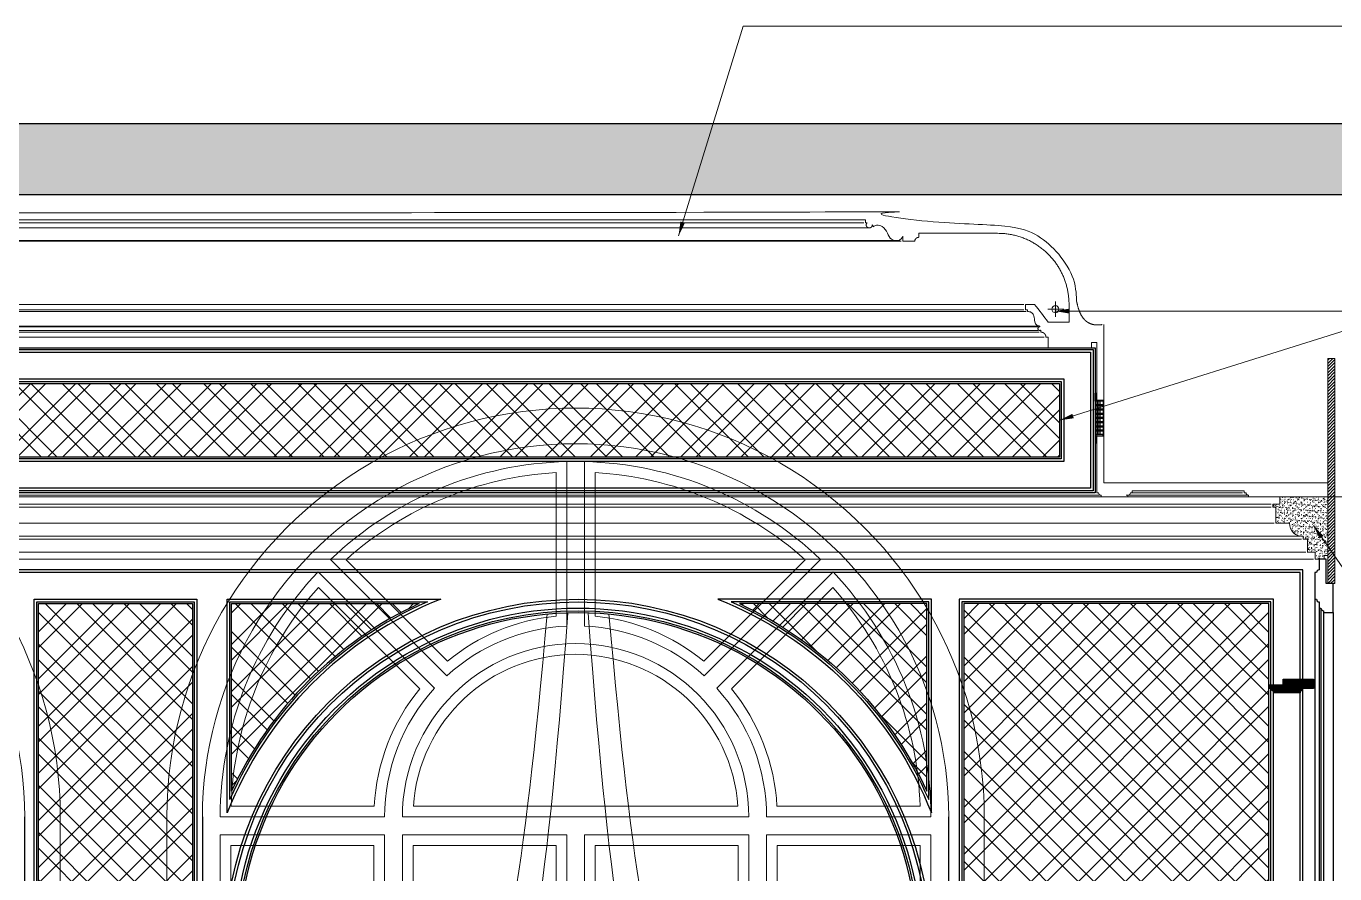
# Model space of a CAD drawing. Header units: inches. Extents: x -12478 to 399182, y -16583 to 525552.
# Drawn here: x 9105 to 12787, y 21102 to 23486 of the extents above; entities that cross this region are included whole.
import ezdxf

# ---------------------------------------------------------------- set-up
doc = ezdxf.new("R2010")
doc.units = ezdxf.units.IN
doc.header["$LTSCALE"] = 1000
doc.header["$MEASUREMENT"] = 0
doc.linetypes.add('DASHED', pattern=[0.75, 0.5, -0.25])
doc.linetypes.add('HIDDEN', pattern=[0.375, 0.25, -0.125])
for name, color, linetype in [('8', 8, 'Continuous'), ('A-Hidden', 8, 'HIDDEN'), ('ARCH. DIM', 1, 'Continuous'), ('FURNITURE', 200, 'Continuous'), ('Layer1', 1, 'Continuous'), ('Layer3', 3, 'Continuous'), ('Layer7', 8, 'Continuous'), ('METAL', 5, 'Continuous'), ('PROJECTION', 8, 'Continuous')]:
    doc.layers.add(name, color=color, linetype=linetype)
for name, color, linetype, lineweight in [('A-GLAZ', 134, 'Continuous', 18), ('Fabric', 253, 'Continuous', 0), ('GRC', 41, 'Continuous', 0), ('ID-NOTES', 3, 'Continuous', 0), ('Lighting', 5, 'Continuous', 0), ('Sanitaire', 253, 'Continuous', 0), ('Stone', 41, 'Continuous', 0), ('Wood treillis', 111, 'Continuous', 0)]:
    doc.layers.add(name, color=color, linetype=linetype, lineweight=lineweight)
doc.layers.add('Stone-GRG', color=7, linetype='Continuous', lineweight=0, true_color=0xfff2cc)
doc.styles.add('ZZ-Dim All', font='romans.shx', dxfattribs={"width": 0.8})
doc.dimstyles.new('DIM 0200', dxfattribs={"dimscale": 200, "dimtxt": 1, "dimasz": 0.8, "dimexe": 0.5, "dimexo": 1, "dimgap": 0.4, "dimtad": 1, "dimdec": 0, "dimrnd": 10, "dimdsep": 46, "dimtxsty": 'ZZ-Dim All', "dimblk1": 'ARCHTICK', "dimblk2": 'ARCHTICK', "dimsah": 1, "dimcen": 1, "dimdle": 0.5, "dimclrd": 256, "dimclre": 256, "dimclrt": 256, "dimadec": 0, "dimazin": 2, "dimtfac": 1, "dimtdec": 0, "dimtix": 1, "dimtmove": 2, "dimatfit": 2, "dimfxl": 1, "dimfxlon": 1, "dimtolj": 1, "dimtzin": 0, "dimlwd": -1, "dimlwe": -1, "dimarcsym": 0})
pattern_1 = [(135, (0, 0), (-66.29126073623884, -66.29126073623883), []), (135, (2.706112671194974e-15, 44.19417375), (-66.29126073623884, -66.29126073623883), [])]
pattern_2 = [(45, (0, 0), (-66.29126073623883, 66.29126073623884), []), (45, (44.19417375, 0), (-66.29126073623883, 66.29126073623884), [])]

# ---------------------------------------------------------------- blocks, each defined once
blk = doc.blocks.new('DIFFUSER SEC')
at = {"layer": 'FURNITURE', "color": 251, "linetype": 'Continuous', "lineweight": 0}
for p, q in [((55028.50211812685, -20119.84090920478), (55028.50211812685, -20213.84090920665)), ((55051.50211812708, -20119.84090920478), (55051.50211812708, -20213.84090920665))]:
    blk.add_line(p, q, dxfattribs=at)
at = {"layer": 'METAL'}
for points in [[(55048.50211812684, -20096.84090920664), (55048.50211812684, -20116.84090920665), (55028.50211812685, -20116.84090920665), (55028.50211812685, -20119.84090920478), (55051.50211812708, -20119.84090920478), (55051.50211812708, -20096.84090920664), (55048.50211812684, -20096.84090920664)], [(55048.50211812684, -20236.84090920665), (55048.50211812684, -20216.84090920664), (55028.50211812685, -20216.84090920664), (55028.50211812685, -20213.84090920665), (55051.50211812708, -20213.84090920665), (55051.50211812708, -20236.84090920665), (55048.50211812684, -20236.84090920665)]]:
    blk.add_lwpolyline(points, dxfattribs=at)
for points in [[(55028.50211812685, -20130.21590920665), (55051.50211812708, -20130.21590920665), (55051.50211812708, -20132.21590920664), (55028.50211812685, -20132.21590920664)], [(55028.50211812685, -20142.09090920478), (55051.50211812708, -20142.09090920478), (55051.50211812708, -20144.09090920664), (55028.50211812685, -20144.09090920664)], [(55028.50211812685, -20153.96590920664), (55051.50211812708, -20153.96590920664), (55051.50211812708, -20155.96590920664), (55028.50211812685, -20155.96590920664)], [(55028.50211812685, -20165.84090920664), (55051.50211812708, -20165.84090920664), (55051.50211812708, -20167.84090920664), (55028.50211812685, -20167.84090920664)], [(55028.50211812685, -20177.71590920665), (55051.50211812708, -20177.71590920665), (55051.50211812708, -20179.71590920665), (55028.50211812685, -20179.71590920665)], [(55028.50211812685, -20189.59090920664), (55051.50211812708, -20189.59090920664), (55051.50211812708, -20191.59090920664), (55028.50211812685, -20191.59090920664)], [(55028.50211812685, -20201.46590920664), (55051.50211812708, -20201.46590920664), (55051.50211812708, -20203.46590920664), (55028.50211812685, -20203.46590920664)]]:
    blk.add_lwpolyline(points, close=True, dxfattribs=at)
at = {"layer": 'PROJECTION'}
for p, q in [((55037.50211812684, -20130.21590920665), (55037.50211812684, -20119.84090920478)), ((55037.50211812684, -20142.09090920478), (55037.50211812684, -20132.21590920664)), ((55042.50211812707, -20130.21590920665), (55042.50211812707, -20119.84090920478)), ((55042.50211812707, -20142.09090920478), (55042.50211812707, -20132.21590920664)), ((55037.50211812684, -20153.96590920664), (55037.50211812684, -20144.09090920664)), ((55037.50211812684, -20165.84090920664), (55037.50211812684, -20155.96590920664)), ((55037.50211812684, -20177.71590920665), (55037.50211812684, -20167.84090920664)), ((55037.50211812684, -20189.59090920664), (55037.50211812684, -20179.71590920665)), ((55042.50211812707, -20153.96590920664), (55042.50211812707, -20144.09090920664)), ((55042.50211812707, -20165.84090920664), (55042.50211812707, -20155.96590920664)), ((55042.50211812707, -20177.71590920665), (55042.50211812707, -20167.84090920664)), ((55042.50211812707, -20189.59090920664), (55042.50211812707, -20179.71590920665)), ((55037.50211812684, -20201.46590920664), (55037.50211812684, -20191.59090920664)), ((55037.50211812684, -20213.84090920665), (55037.50211812684, -20203.46590920664)), ((55042.50211812707, -20201.46590920664), (55042.50211812707, -20191.59090920664)), ((55042.50211812707, -20213.84090920665), (55042.50211812707, -20203.46590920664))]:
    blk.add_line(p, q, dxfattribs=at)
blk = doc.blocks.new('_ARCHTICK')
at = {"color": 0, "linetype": 'ByBlock', "const_width": 0.15}
blk.add_lwpolyline([(-0.5, -0.5), (0.5, 0.5)], dxfattribs=at)
blk = doc.blocks.new('win-2100')
at = {"layer": 'A-GLAZ', "color": 8, "linetype": 'ByBlock', "lineweight": 0, "ltscale": 0.5, "elevation": 0.0142094016141445}
for points in [[(-25.00000004921458, 2999.687451155856), (-25.00000004921458, 2536.918289905472, 0.1748347617106542), (-361.9808942553063, 2397.336233264592), (-689.2081062999496, 2724.563445308479, -0.1859479994210225)], [(24.99999995072722, 2999.687451155856), (24.99999995072722, 2536.918289905472, -0.1748347617106542), (361.9808941568772, 2397.336233264592), (689.2081062012876, 2724.563445308595, 0.1859479994210225)], [(-55.00000004915637, 2968.439466357522), (-55.00000004921458, 2564.828513831308, 0.148901256745093), (-360.503199422179, 2438.284945302643), (-645.8992409148777, 2723.68098679476, -0.1695819405206243)], [(54.99999995066901, 2968.439466357464), (54.99999995078542, 2564.828513831366, -0.148901256745093), (360.5031993236917, 2438.284945302585), (645.899240816274, 2723.680986794643, 0.1695819405206243)], [(-724.5634453591483, 2689.208106249105), (-397.3362333146797, 2361.980894205102, 0.1868473978902309), (-537.5000000826258, 1999.99999999936), (-1000.000000049098, 1999.999999999534, -0.1924223867530203)], [(724.5634452605445, 2689.208106249222), (397.3362332162505, 2361.980894205277, -0.1868473978902309), (537.4999999840802, 1999.999999999302), (999.9999999507272, 1999.999999999534, 0.1924223867530203)], [(-723.6809868453711, 2645.899240864033), (-438.2849453529052, 2360.503199371975, 0.1602103479317552), (-566.7064937810355, 2029.999999999476), (-969.5359715324303, 2029.999999999534, -0.176224450156295)], [(723.6809867468837, 2645.89924086415), (438.2849452543014, 2360.503199372033, -0.1602103479317552), (566.7064936825482, 2029.999999999418), (969.5359714340593, 2029.999999999651, 0.176224450156295)], [(-487.5000000822765, 1999.999999999302), (487.4999999839638, 1999.999999999418, 1)], [(-456.5153338886157, 2029.999999999185), (456.5153337900119, 2029.999999999476, 0.9364417103757532)]]:
    blk.add_lwpolyline(points, format="xyb", close=True, dxfattribs=at)
at = {"layer": 'A-GLAZ', "color": 8, "linetype": 'ByBlock', "lineweight": 0, "ltscale": 0.5, "elevation": 0.008525813344111}
for points in [[(-1150.000000049185, 1999.999999999302), (-1150.000000049185, -399.9999999904539)], [(1149.999999950873, 1999.999999932363), (1149.999999950873, -400.0000000573928)]]:
    blk.add_lwpolyline(points, dxfattribs=at)
at = {"layer": 'A-GLAZ', "color": 8, "linetype": 'ByBlock', "lineweight": 0, "ltscale": 0.5, "elevation": 0.0085254717729417}
for points in [[(-1000.000000049331, 1949.999999999825), (-537.5000000495638, 1949.999999999593), (-537.5000000492146, 199.5000000093132), (-1000.000000049215, 199.5000000095461)], [(-970.0000000494474, 1919.999999999709), (-567.500000049331, 1919.999999999651), (-567.5000000492146, 229.500000009255), (-970.0000000493892, 229.5000000094878)], [(-487.5000000493892, 1949.999999999767), (-25.00000004927278, 1949.999999999534), (-25.00000004927278, 199.5000000094296), (-487.5000000491564, 199.5000000094296)], [(-457.5000000494474, 1919.999999999767), (-55.00000004921458, 1919.999999999651), (-55.00000004915637, 229.5000000093714), (-457.5000000490982, 229.5000000095461)], [(487.4999999507854, 1950.000000000175), (24.99999995084363, 1949.999999999709), (24.99999995154212, 199.5000000094296), (487.4999999513675, 199.5000000097789)], [(457.4999999507854, 1919.999999999942), (54.99999995078542, 1919.999999999709), (54.99999995154212, 229.5000000093714), (457.4999999513093, 229.5000000097207)], [(999.9999999510765, 1950.000000000291), (537.4999999510765, 1950), (537.4999999515421, 199.5000000096043), (999.9999999514257, 199.5000000099535)], [(969.99999995096, 1920.000000000291), (567.4999999510183, 1919.999999999942), (567.4999999516585, 229.5000000095461), (969.9999999513675, 229.5000000097207)], [(-1000.000000049506, -349.9999999904539), (-537.5000000492728, -349.9999999906868), (-537.5000000493892, 149.5000000096625), (-1000.000000049389, 149.5000000094296)], [(-487.5000000491564, -349.9999999906868), (-25.00000004927278, -349.9999999903957), (-25.00000004927278, 149.5000000094296), (-487.5000000494474, 149.5000000094296)], [(487.4999999515421, -349.9999999903375), (24.99999995165854, -349.9999999904539), (24.99999995160033, 149.5000000095461), (487.4999999516585, 149.5000000097207)], [(999.9999999517167, -349.9999999901629), (537.4999999517167, -349.9999999903375), (537.4999999516585, 149.5000000097207), (999.9999999516003, 149.5000000098953)], [(-970.0000000492728, -319.9999999905704), (-567.5000000492728, -319.9999999905122), (-567.5000000490982, 119.5000000094878), (-970.0000000492146, 119.5000000094296)], [(-457.5000000493892, -319.9999999905704), (-55.00000004927278, -319.9999999906286), (-55.00000004909816, 119.5000000096043), (-457.500000049331, 119.5000000094296)], [(457.4999999516585, -319.9999999903375), (54.99999995183316, -319.9999999903957), (54.99999995160033, 119.5000000096043), (457.4999999514839, 119.5000000097789)], [(969.9999999515421, -319.9999999902211), (567.4999999515421, -319.9999999903375), (567.4999999514839, 119.5000000097789), (969.9999999516003, 119.5000000100117)]]:
    blk.add_lwpolyline(points, close=True, dxfattribs=at)
at = {"layer": 'A-GLAZ', "color": 8, "linetype": 'ByBlock', "lineweight": 0, "ltscale": 0.5}
blk.add_arc((-4.915636964142323e-08, 1999.999999999302, 0.008525813344111), 1150.000000000033, 359.9999999966649, 179.9999999966649, dxfattribs=at)
at = {"layer": 'ARCH. DIM', "lineweight": 0}
blk.add_arc((-4.915636964142323e-08, 1999.999999999302, 0.008525813344111), 1050.000000000033, 359.9999999966649, 179.9999999966649, dxfattribs=at)
at = {"layer": 'Layer1', "elevation": 0.002841883502908199}
blk.add_lwpolyline([(-1050.000000049185, 2000.00000006042), (-1050.000000048633, -399.9999999904539), (1049.999999951309, -399.9999999903957), (1049.999999950873, 1999.999999938183)], dxfattribs=at)
blk = doc.blocks.new('MAK-GF10 structrual elev A')
at = {"layer": 'Layer7'}
h = blk.add_hatch(dxfattribs=at)
h.set_pattern_fill('AR-CONC', color=256, scale=10, style=0)
h.set_pattern_definition([(49.99999999999999, (-400019.9734791887, -95187.58330076892), (71.72601826007534, -6.275213498259509), [7.5, -82.5]), (355, (-400019.9734791887, -95187.58330076892), (-13.8751333613, 75.2192133700012), [6, -66]), (100.4514, (-400013.9963111887, -95188.10623476893), (57.85093817140214, 68.94395420609534), [6.374018999999992, -70.11421119999989]), (46.18420000000005, (-400019.9734791886, -95167.58330076898), (106.7241048625644, -16.5519014329018), [11.24999999999999, -123.7499999999999]), (96.63559999999998, (-400011.0798046887, -95168.96263146895), (93.46627055487032, 97.41178709004417), [9.56102879999999, -105.1712999999999]), (351.1842000000001, (-400019.9734791886, -95167.58330076898), (93.46619451336271, 97.4118600925325), [9, -99]), (21, (-400009.9734791886, -95172.58330076898), (59.69070521184615, -40.26188906653389), [7.5, -82.5]), (325.9999999999999, (-400009.9734791886, -95172.58330076898), (24.33153319215817, 72.51500450468531), [6, -66]), (71.45140000000006, (-400004.9992558886, -95175.9384613689), (84.022262858149, 32.25304967099524), [6.374018999999997, -70.11421119999997]), (37.50000000000001, (-400019.9734791887, -95187.58330076892), (1.215985531729066, 33.28938538313115), [0, -65.19999999999999, 0, -67, 0, -66.25]), (7.499999999999999, (-400019.9734791887, -95187.58330076892), (26.30695374421486, 39.44117118823605), [0, -38.2, 0, -63.7, 0, -25.25]), (327.4999999999999, (-400042.2734791887, -95187.58330076898), (53.3822436172409, -2.255487173437976), [0, -24.99999999999997, 0, -77.99999999999989, 0, -103.4999999999998]), (317.4999999999999, (-400052.2734791887, -95187.58330076898), (58.31861693423861, 10.01049823323177), [0, -32.49999999999997, 0, -51.79999999999996, 0, -73.49999999999994])])
h.paths.add_polyline_path([(13352.38726142689, 23212.05420349684), (13352.38726142683, 23012.05420349684), (2747.580180724734, 23012.05420349684), (2747.580180724675, 23212.05420349684)])
at = {"layer": 'Layer3'}
for p, q in [((13352.38726142689, 23212.05420349684, -1.466518336033709e-07), (2747.580180724675, 23212.05420349684, -1.466518336033709e-07)), ((13352.38726142683, 23012.05420349684, -1.466518336033709e-07), (2747.580180724734, 23012.05420349684, -1.466518336033709e-07))]:
    blk.add_line(p, q, dxfattribs=at)
at = {"layer": 'A-GLAZ'}
for p in [(8050.654370514385, 19262.05420348735, -0.002842648617597803), (10650.65437051427, 19262.05420348735, -0.002842648617597803)]:
    blk.add_blockref('win-2100', p, dxfattribs=at)
blk = doc.blocks.new('light')
at = {"layer": 'Lighting'}
for p, q in [((111358.1842062905, -7170.462531378143), (111358.1842062905, -7213.426883748907)), ((111336.8594257145, -7192.390736515168), (111382.3159787284, -7192.390736515168))]:
    blk.add_line(p, q, dxfattribs=at)
blk.add_circle((111358.1842062905, -7192.390736515168), 9.950555596267805, dxfattribs=at)
blk = doc.blocks.new('A$Ce2b00592')
at = {"layer": '8'}
h = blk.add_hatch(dxfattribs=at)
h.set_pattern_fill('ANSI31', color=256, scale=50, style=0)
h.set_pattern_definition([(45.00000000000001, (-403137.5781702391, -117789.6379417619), (-4.419417382415925, 4.419417382415924), [])])
h.paths.add_polyline_path([(9664.776141694012, -633.7558609748376), (9644.776141694012, -633.7558609748376), (9644.776141694012, -4.341383464634418e-05), (9664.776141694012, -4.341383464634418e-05)])
at = {"layer": 'GRC', "lineweight": 0}
h = blk.add_hatch(dxfattribs=at)
h.set_pattern_fill('AR-SAND', color=256, scale=6)
h.set_pattern_definition([(142.5, (8673.330500400472, 6437.248131369939), (0.3779601486576487, 11.56094261407895), [0, -9.12, 0, -10.2, 0, -9.75]), (172.5, (8673.330500400472, 6437.248131369939), (-10.61866023160636, 16.93287639137844), [0, -4.919999999999999, 0, -8.22, 0, -3.149999999999999]), (212.5, (8680.710500400244, 6437.248131369939), (-18.68485117050897, 0.03395432122178832), [0, -2.999999999999995, 0, -10.79999999999998, 0, -14.09999999999999]), (222.5, (8680.710500400244, 6437.248131369939), (-18.03675962743376, 5.266053389605496), [0, -1.500000000000001, 0, -7.080000000000005, 0, -8.100000000000007])])
h.paths.add_polyline_path([(9510.092956906905, -390.0001406820957), (9644.749749072442, -390.0001406820957), (9644.749749072325, -555.000154367066), (9634.766292883047, -555.000154367066), (9634.749749072442, -565.0001406820957), (9609.60363498536, -565.0001406821539), (9609.60363498536, -545.1996622339357), (9587.709687318791, -545.1996622339357), (9587.709687318616, -508.9696745437686), (9575.696733436977, -508.9696745437104), (9575.696733436977, -500.3294403534965, -0.4399786162063972), (9537.468195804999, -463.9719615039066), (9498.723027359658, -463.9719615038484), (9498.723027359658, -421.4415773710352, 0.4154813949534839), (9495.992557105921, -418.6992675323272), (9490.092956979024, -418.699267532269), (9490.09295697914, -410.0000821870053), (9510.092956978791, -410.000082146842)])
at = {"layer": 'GRC', "elevation": -2.26341529500743e-07}
for points in [[(9014.76444856912, 94.9999106170144), (9014.76444956063, -350.0000888215145), (9644.764449627102, -350.0000888216309), (9644.764437474565, -390.0000877948478), (9450.091115369542, -390.0000286512077), (9450.091115369425, -390.0000297517981), (9450.091115369425, -390.0000297517981), (9422.16218256452, -390.0000297517981), (9422.162182564403, -385.0000297517399, -0.4136143785872561), (9415.091114752657, -377.9289619399351), (9410.091114752715, -377.9289619400515), (9410.09111475289, -372.9289619398769), (9094.764449093745, -372.9289608392864), (9094.764449093745, -377.9289608392864), (9089.764449093513, -377.9289608393447, -0.4136143785872561), (9082.693381281533, -385.0000286512077), (9082.693381281533, -390.0000286513241), (9006.835517323248, -390.0000877949642), (9006.835517323248, -390.0000877949642), (9006.835517323423, -385.0000877947314, -0.4136143785872561), (8999.764449511327, -377.9290199829265), (8994.764449511385, -377.9290199829848), (8994.764448717666, 44.58633729536086)], [(9644.766292883105, -555.0001543668914), (9644.76629172, -390.0001406820957), (9510.092956906847, -390.0000826389296), (9510.092956978791, -410.000082146842), (9490.09295697914, -410.0000821870053), (9490.092956979024, -418.699267532269), (9495.992557105514, -418.699267532269, -0.4154813949706535), (9498.723027359658, -421.4415773710352), (9498.723027359658, -463.9719615038484), (9537.468195804999, -463.9719615039066, 0.4399786162063972), (9575.696733436977, -500.3294403534965), (9575.696733436977, -508.9696745437104), (9587.709687318616, -508.9696745437686), (9587.709687318791, -545.1996622339357), (9609.60363498536, -545.1996622339357), (9609.60363498536, -565.0001406821539), (9634.749749072442, -565.0001406820957), (9634.766292883047, -555.000154367066), (9644.766292883105, -555.0001543668914)]]:
    blk.add_lwpolyline(points, format="xyb", dxfattribs=at)
at = {"layer": 'GRC', "elevation": -1.167398096299999e-06}
blk.add_lwpolyline([(9664.776141694012, -633.7558609748376), (9644.776141694012, -633.7558609748376), (9644.776141694012, -4.341383464634418e-05), (9664.776141694012, -4.341383464634418e-05)], close=True, dxfattribs=at)
at = {"layer": 'GRC'}
for points, weights, knots in [([(9009.992794049263, 94.99991078389576, -2.3992062283e-06), (8933.152724232234, 81.9594190941425, -1.276916578599999e-06), (8937.411254211329, 183.5329795008292, -1.276916578599999e-06), (8933.414942979929, 203.1366903752787, -1.276916578599999e-06), (8927.320671795045, 246.5168394704815, -1.276916578599999e-06), (8896.087789355135, 287.6138554820791, -1.276916578599999e-06), (8858.556138713728, 323.6692547774874, -1.276916578599999e-06), (8825.963627460762, 348.6331671047374, -1.1787390848e-06), (8788.263892626157, 374.9267966788611, -1.2415973132e-06), (8702.005382123694, 372.6490542885731, -1.2537427058e-06), (8527.856019703984, 368.988191885408, -3.685446131007434e-07), (8458.612918087652, 408.6806414572638, -3.358600118007429e-07), (8389.896285208604, 410.0851943501621, -3.365303812007435e-07), (8339.908176291698, 410.0851943502203, -3.433196924007436e-07), (8110.762594090134, 410.0851943501621, -1.3599257882e-06), (1676.875214217347, 410.0851812997134, -1.467615254000004e-07)], [1, 1, 1, 1, 0.9492530216741316, 0.9492530216741316, 1, 0.9492530216741316, 0.9492530216741316, 1, 1, 1, 1, 1, 1, 1], [0.6724186938435773, 0.6724186938435773, 0.6724186938435773, 0.6724186938435773, 1.619397948669755, 1.619397948669755, 1.619397948669755, 2.404796112067741, 2.404796112067741, 2.404796112067741, 3.190194275465501, 3.190194275465501, 3.190194275465501, 4.002694275465272, 4.002694275465272, 4.002694275465272, 4.856497734762342, 4.856497734762342, 4.856497734762342, 4.856497734762342]), ([(8858.252915278856, 293.0344271741924, -3.358600118007429e-07), (8820.244355721014, 331.0429867318599, -3.358600118007429e-07), (8770.583779454428, 351.6130709366371, -3.358600118007429e-07), (8716.831559041537, 351.6130709366407, -3.358600118007429e-07), (8642.569733868666, 351.6130709366407, -3.358600118007429e-07), (8568.307908695737, 351.6130709367571, -3.358600118007429e-07), (8494.046083522691, 351.6130709367571, -3.358600118007429e-07)], [1, 0.9492530216741316, 0.9492530216741316, 1, 1, 1, 1], [1220.884279765693, 1220.884279765693, 1220.884279765693, 1220.884279765693, 1221.669677929091, 1221.669677929091, 1221.669677929091, 1222.669677929091, 1222.669677929091, 1222.669677929091, 1222.669677929091]), ([(8916.831559041479, 101.6130709368153, -3.358600118007429e-07), (8916.831559041537, 118.2797376033268, -3.358600118007429e-07), (8916.831559041537, 134.9464042700129, -3.358600118007429e-07), (8916.831559041537, 151.6130709368736, -3.358600118007429e-07), (8916.831559041653, 205.3652913498809, -3.358600118007429e-07), (8896.261474836589, 255.0258676162339, -3.358600118007429e-07), (8858.252915278856, 293.0344271741924, -3.358600118007429e-07)], [1, 1, 1, 1, 0.9492530216741316, 0.9492530216741316, 1], [1219.098881602295, 1219.098881602295, 1219.098881602295, 1219.098881602295, 1220.098881602295, 1220.098881602295, 1220.098881602295, 1220.884279765693, 1220.884279765693, 1220.884279765693, 1220.884279765693])]:
    blk.add_rational_spline(points, weights, degree=3, knots=knots, dxfattribs=at)
for points in [[(8344.046083522808, 389.1130709366407, -3.358600118007429e-07), (8308.042258431225, 389.1130709366407, -3.358600118007429e-07), (8267.266777829034, 389.1130709365243, -1.276916578599999e-06), (1636.588598571368, 389.1130578846787, -1.465673149000007e-07)], [(8344.046083522691, 381.5023898859508, -3.358600118007429e-07), (8344.04608352275, 384.0392835695529, -3.358600118007429e-07), (8344.046083522633, 386.5761772530386, -3.358600118007429e-07), (8344.046083522808, 389.1130709366407, -3.358600118007429e-07)], [(8348.834911480859, 381.5023898858344, -3.358600118007429e-07), (8347.238635494803, 381.5023898858344, -3.358600118007429e-07), (8345.642359508689, 381.5023898858344, -3.358600118007429e-07), (8344.046083522691, 381.5023898859508, -3.358600118007429e-07)], [(8365.527210744469, 370.1493373088306, -3.358600118007429e-07), (8364.733744716817, 371.8590196178993, -3.358600118007429e-07), (8363.940278688817, 373.5687019269681, -3.358600118007429e-07), (8363.146812661398, 375.2783842361532, -3.358600118007429e-07)], [(8449.046083521993, 329.1130709366407, -3.358600118007429e-07), (8449.046083522051, 333.8565969956107, -3.358600118007429e-07), (8449.04608352211, 338.6001230543479, -3.358600118007429e-07), (8449.046083521935, 343.3436491131433, -3.358600118007429e-07)], [(8494.046083522691, 351.6130709367571, -3.358600118007429e-07), (8494.046083522633, 347.8630709366407, -3.358600118007429e-07), (8494.046083522633, 344.1130709366407, -3.358600118007429e-07), (8494.046083522633, 340.3630709366407, -3.358600118007429e-07)], [(8482.796083521935, 329.1130709366407, -3.358600118007429e-07), (8471.546083521993, 329.1130709366407, -3.358600118007429e-07), (8460.29608352211, 329.1130709367571, -3.358600118007429e-07), (8449.046083521993, 329.1130709366407, -3.358600118007429e-07)], [(8794.046083522808, 136.6130709366407, -3.358600118007429e-07), (8794.046083522575, 141.6130709366407, -3.358600118007429e-07), (8794.046083522575, 146.6130709366407, -3.358600118007429e-07), (8794.046083522633, 151.6130709366407, -3.358600118007429e-07)], [(8794.046083522633, 151.6130709366407, -3.358600118007429e-07), (8802.728717159735, 151.6130709366407, -3.358600118007429e-07), (8811.41135079701, 151.6130709366407, -3.358600118007429e-07), (8820.093984434112, 151.6130709366407, -3.358600118007429e-07)], [(8820.093984434112, 151.6130709366407, -3.358600118007429e-07), (8832.673175969707, 134.9464042698964, -3.358600118007429e-07), (8845.252367505534, 118.2797376033268, -3.358600118007429e-07), (8857.831559041188, 101.6130709366407, -3.358600118007429e-07)], [(8800.046083522866, 136.6130709366407, -3.358600118007429e-07), (8798.04608352275, 136.6130709366407, -3.358600118007429e-07), (8796.046083522808, 136.6130709365243, -3.358600118007429e-07), (8794.046083522808, 136.6130709366407, -3.358600118007429e-07)], [(8800.046083522866, 131.6130709366407, -3.358600118007429e-07), (8800.046083522808, 133.2797376033268, -3.358600118007429e-07), (8800.04608352275, 134.9464042700711, -3.358600118007429e-07), (8800.046083522866, 136.6130709366407, -3.358600118007429e-07)], [(8834.597009649115, 88.85716164694168, -3.358600118007429e-07), (8834.597009649231, 89.52382831368595, -3.358600118007429e-07), (8834.597009649173, 90.19049498008098, -3.358600118007429e-07), (8834.597009649231, 90.85716164694168, -3.358600118007429e-07)], [(8837.831559041304, 73.58633659791667, -3.358600118007429e-07), (8837.831559041479, 75.58633659803309, -3.358600118007429e-07), (8837.831559041944, 77.58633659844054, -3.358600118007429e-07), (8837.831559042352, 79.58633659873158, -3.358600118007429e-07)], [(8857.831559041188, 101.6130709366407, -3.358600118007429e-07), (8877.498225707874, 101.6130709366407, -3.358600118007429e-07), (8897.16489237485, 101.6130709366989, -3.358600118007429e-07), (8916.831559041479, 101.6130709368153, -3.358600118007429e-07)], [(8857.831559041071, 59.58633659774205, -3.358600118007429e-07), (8855.83155904113, 59.58633659780025, -3.358600118007429e-07), (8853.831559041071, 59.58633659774205, -3.358600118007429e-07), (8851.831559041246, 59.58633659780025, -3.358600118007429e-07)], [(8857.831559041071, 29.58633659774205, -3.358600118007429e-07), (8857.831559041246, 39.58633659768384, -3.358600118007429e-07), (8857.83155904113, 49.58633659780025, -3.358600118007429e-07), (8857.831559041071, 59.58633659774205, -3.358600118007429e-07)], [(8994.764449639151, 44.58633729524445, -3.72993363100743e-07), (8989.764449639151, 44.58633729524445, -3.72993363100743e-07), (8984.764449639035, 44.58633729524445, -3.72993363100743e-07), (8979.764449639093, 44.58633729512803, -3.72993363100743e-07)], [(8979.764449639093, 44.58633729512803, -3.72993363100743e-07), (8979.76444963921, 39.58633729524445, -3.72993363100743e-07), (8979.76444963921, 34.58633729524445, -3.72993363100743e-07), (8979.76444963886, 29.58633729512803, -3.72993363100743e-07)], [(8979.76444963886, 29.58633729512803, -3.72993363100743e-07), (8911.164892372115, 29.58633659727639, -3.358600118007429e-07), (8884.49822570671, 29.58633659745101, -3.358600118007429e-07), (8857.831559041071, 29.58633659774205, -3.358600118007429e-07)]]:
    blk.add_open_spline(points, degree=3, dxfattribs=at)
for points, weights in [([(8347.170896720163, 371.1969505281304, -3.358600118007429e-07), (8345.229893272706, 374.747837795123, -3.358600118007425e-07), (8345.874967185395, 378.742856495257, -3.358600118007425e-07), (8348.834911480859, 381.5023898858344, -3.358600118007429e-07)], [1, 0.8598574150774515, 0.8598574150774515, 1]), ([(8356.743764350445, 367.0338710414362, -3.358600118007429e-07), (8352.822929252718, 366.0321989876684, -3.358600118007429e-07), (8349.111900167329, 367.6460632606759, -3.358600118007429e-07), (8347.170896720163, 371.1969505281304, -3.358600118007429e-07)], [1, 0.8598574150774512, 0.8598574150774512, 1]), ([(8363.146812661398, 375.2783842361532, -3.358600118007429e-07), (8363.146812661398, 371.2316207431722, -3.358600118007429e-07), (8360.664599448115, 368.0355430953205, -3.358600118007429e-07), (8356.743764350445, 367.0338710414362, -3.358600118007429e-07)], [1, 0.8598574150774512, 0.8598574150774512, 1]), ([(8494.046083522633, 340.3630709366407, -3.358600118007429e-07), (8487.455986099689, 340.3630709363497, -3.358600118007434e-07), (8482.796083522575, 335.7031683598216, -3.358600118007434e-07), (8482.796083521935, 329.1130709366407, -3.358600118007429e-07)], [1, 0.8047378541597044, 0.8047378541597044, 1]), ([(8831.66272694218, 79.36487015453167, -3.358600118007429e-07), (8829.7099055683, 80.6997498414712, -3.358600118007429e-07), (8828.930671808681, 82.93317990447393, -3.358600118007429e-07), (8829.629273424762, 85.19312921364326, -3.358600118007429e-07)], [1, 0.8698517369954641, 0.8698517369954641, 1]), ([(8829.629273424762, 85.19312921364326, -3.358600118007429e-07), (8830.327875040552, 87.45307852281258, -3.358600118007429e-07), (8832.231546671559, 88.85716164694169, -3.358600118007429e-07), (8834.597009649115, 88.85716164694168, -3.358600118007429e-07)], [1, 0.8698517369954641, 0.8698517369954641, 1]), ([(8837.831559042352, 79.58633659873158, -3.358600118007429e-07), (8835.979488375451, 78.11485797417116, -3.358600118007429e-07), (8833.615548316353, 78.02999046735931, -3.358600118007429e-07), (8831.66272694218, 79.36487015453167, -3.358600118007429e-07)], [1, 0.8698517369954641, 0.8698517369954641, 1]), ([(8851.831559041246, 59.58633659780025, -3.358600118007429e-07), (8851.831559041428, 67.78734672459541, -3.358600118007429e-07), (8846.032569167866, 73.58633659773841, -3.358600118007429e-07), (8837.831559041304, 73.58633659791667, -3.358600118007429e-07)], [1, 0.8047378541243704, 0.8047378541243704, 1])]:
    blk.add_rational_spline(points, weights, degree=3, dxfattribs=at)
for points, knots in [([(8449.046083521935, 343.3436491131433, -3.358600118007429e-07), (8448.544670564203, 341.6165076704929, -3.358600118007429e-07), (8446.003263284823, 337.405480495072, -3.358600118007429e-07), (8436.596278395235, 329.128984860843, -3.358600118007429e-07), (8414.709635622938, 331.8099886800046, -3.358600118007429e-07), (8405.855818339354, 353.3492140062153, -3.358600118007429e-07), (8394.984482079126, 371.6821411614073, -3.358600118007429e-07), (8377.057826458382, 375.7647498066653, -3.358600118007429e-07), (8368.27109587445, 372.3234540127451, -3.358600118007429e-07), (8365.527210744469, 370.1493373088306, -3.358600118007429e-07)], [1227.240474255736, 1227.240474255736, 1227.240474255736, 1227.240474255736, 1263.209530498461, 1323.3950930478, 1470.775086813921, 1611.888659296683, 1766.488266868515, 1876.411688970276, 1946.4279415051, 1946.4279415051, 1946.4279415051, 1946.4279415051]), ([(8834.597009649231, 90.85716164694168, -3.358600118007429e-07), (8831.619016028555, 90.85716164699988, -3.358600118007429e-07), (8824.28230904138, 92.2210296423873, -3.358600118007429e-07), (8818.86613589737, 104.7204506569542, -3.358600118007429e-07), (8819.972747095591, 117.3320656277938, -3.358600118007429e-07), (8813.389454430515, 128.7377125594066, -3.358600118007429e-07), (8805.453467109437, 131.6623206138611, -3.358600118007429e-07), (8801.068616474127, 131.6130709366989, -3.358600118007429e-07), (8800.046083522866, 131.6130709366407, -3.358600118007429e-07)], [12.38377006169501, 12.38377006169501, 12.38377006169501, 12.38377006169501, 191.0633873141605, 414.9684746669332, 742.9895269555243, 949.4492886266192, 1151.746904522035, 1213.098881602295, 1213.098881602295, 1213.098881602295, 1213.098881602295])]:
    blk.add_open_spline(points, degree=3, knots=knots, dxfattribs=at)
blk.add_blockref('light', (-102479.7338410699, 7330.587709190906, -1.216252658007433e-07), dxfattribs=at)
blk = doc.blocks.new('curtain elev1')
at = {"layer": 'Fabric', "lineweight": 0}
for points, knots in [([(323477.25518307, -7402.766137514227, -2.568285750955885e-07), (323411.6914903604, -8278.91511171465, -4.837266927091876e-07), (323341.9612570533, -8620.9377820066, -4.943143664e-07), (323084.8111131511, -9075.5247922969, -4.943143664e-07), (322864.4857630702, -9251.760830348387, -4.943143664e-07), (322695.0028155162, -9247.723198255015, -4.720251929e-07), (322548.9111164933, -9204.37006275868, 4.414620997375823e-07)], [407.2184744416678, 407.2184744416678, 407.2184744416678, 407.2184744416678, 756.8415233349588, 881.9374408867433, 1071.680382321919, 1265.355330691214, 1265.355330691214, 1265.355330691214, 1265.355330691214]), ([(323418.5528314246, -7406.312773580419, -2.659410018705322e-07), (323351.0581180681, -8168.887478067598, -4.81784768480867e-07), (323286.0955700848, -8542.60443614408, -4.943143664e-07), (323012.8060749365, -9025.72240239507, -4.943143664e-07), (322792.4807248555, -9201.958440446557, -4.943143664e-07), (322622.8088288701, -9197.9163069903, -4.720003437999999e-07), (322548.9111164924, -9177.208756466134, -4.729585732000001e-07), (322548.9111164924, -9177.208756466134, -4.729585732000001e-07), (322548.9111164924, -9177.208756466134, -4.729585732000001e-07), (322548.9111164924, -9177.208756466134, -4.729585732000001e-07)], [365.5152735095221, 365.5152735095221, 365.5152735095221, 365.5152735095221, 756.8415233349588, 881.9374408867433, 1071.680382321919, 1208.200708781948, 1265.782784957043, 1265.782784957043, 1265.786307466203, 1265.786307466203, 1265.786307466203, 1265.786307466203]), ([(323533.8853867783, -7402.766137514227, -2.568285750955885e-07), (323599.4490794879, -8278.91511171465, -4.837266927091876e-07), (323669.179312795, -8620.9377820066, -4.943143664e-07), (323926.3294566972, -9075.524792296903, -4.943143664e-07), (324146.6548067781, -9251.760830348394, -4.943143664e-07), (324316.1377543321, -9247.723198255022, -4.720251929e-07), (324462.229453355, -9204.370062758691, 4.414620997375823e-07)], [407.2184744416678, 407.2184744416678, 407.2184744416678, 407.2184744416678, 756.8415233349588, 881.9374408867433, 1071.680382321919, 1265.355330691214, 1265.355330691214, 1265.355330691214, 1265.355330691214]), ([(323592.5877384237, -7406.312773580419, -2.659410018705322e-07), (323660.0824517802, -8168.887478067598, -4.81784768480867e-07), (323725.0449997635, -8542.60443614408, -4.943143664e-07), (323998.3344949118, -9025.722402395073, -4.943143664e-07), (324218.6598449928, -9201.958440446564, -4.943143664e-07), (324388.3317409782, -9197.916306990308, -4.720003437999999e-07), (324462.2294533559, -9177.208756466145, -4.729585732000001e-07), (324462.2294533559, -9177.208756466145, -4.729585732000001e-07), (324462.2294533559, -9177.208756466145, -4.729585732000001e-07), (324462.2294533559, -9177.208756466145, -4.729585732000001e-07)], [365.5152735095221, 365.5152735095221, 365.5152735095221, 365.5152735095221, 756.8415233349588, 881.9374408867433, 1071.680382321919, 1208.200708781948, 1265.782784957043, 1265.782784957043, 1265.786307466203, 1265.786307466203, 1265.786307466203, 1265.786307466203])]:
    blk.add_open_spline(points, degree=3, knots=knots, dxfattribs=at)

msp = doc.modelspace()

# ---------------------------------------------------------------- hatches: boundary and pattern name
at = {"layer": 'Stone-GRG', "lineweight": 0}
h = msp.add_hatch(dxfattribs=at)
h.set_pattern_fill('ANSI31', color=253, scale=20)
h.set_pattern_definition([(45, (-88001.9242840406, -9922.714198564343), (-1.767766952966369, 1.767766952966369), [])])
edge = h.paths.add_edge_path()
edge.add_line((12642.15785786496, 21649.98342559842), (12727.15784876906, 21649.98342559853))
edge.add_line((12727.15784876906, 21649.98342559853), (12727.15755014192, 21623.88375228859))
edge.add_line((12727.15755014192, 21623.88375228859), (12702.15740082741, 21623.88375228859))
edge.add_line((12702.15740082741, 21623.88375228859), (12697.15657359853, 21623.88375228859))
edge.add_arc((12689.65657359899, 21623.88375228824), 7.499999999534339, -90.00000000177869, 2.6681163944886066e-09, ccw=False)
edge.add_line((12689.65657359876, 21616.38375228871), (12689.65657359876, 21611.38375228859))
edge.add_line((12689.65657359876, 21611.38375228859), (12614.65785786496, 21611.38375228859))
edge.add_line((12614.65785786496, 21611.38375228859), (12614.65785786496, 21616.38375228877))
edge.add_arc((12614.65785786474, 21623.88375228855), 7.499999999785359, 179.9999999996943, 270.00000000163976, ccw=False)
edge.add_line((12607.15785786496, 21623.88375228859), (12602.15785786496, 21623.88375228859))
edge.add_line((12602.15785786496, 21623.88375228859), (12602.15809113821, 21633.88375228859))
edge.add_line((12602.15809113821, 21633.88375228859), (12642.15785786496, 21633.88375228859))
edge.add_line((12642.15785786496, 21633.88375228859), (12642.15785786496, 21649.98342559842))
at = {"layer": 'Wood treillis', "lineweight": -2}
h = msp.add_hatch(dxfattribs=at)
h.set_pattern_fill('ANSI32', color=256, scale=250, angle=90)
h.set_pattern_definition(pattern_1)
h.paths.add_polyline_path([(12012.36953208141, 22481.64136927429), (12012.36953208141, 22274.1252294904), (4092.403454405551, 22274.1252294904), (4092.40345440555, 22481.64136927429)])
h = msp.add_hatch(dxfattribs=at)
h.set_pattern_fill('ANSI32', color=256, scale=240)
h.set_pattern_definition([(45, (0, 0), (-63.63961030678927, 63.63961030678929), []), (45, (42.4264068, 0), (-63.63961030678927, 63.63961030678929), [])])
h.paths.add_polyline_path([(12012.36953208141, 22481.64136927429), (12012.36953208141, 22274.1252294904), (4092.403454405551, 22274.1252294904), (4092.40345440555, 22481.64136927429)])
h = msp.add_hatch(dxfattribs=at)
h.set_pattern_fill('ANSI32', color=256, scale=250)
h.set_pattern_definition([(45, (2603.443809349303, 0), (-66.29126073623883, 66.29126073623884), []), (45, (2647.637983099303, 0), (-66.29126073623883, 66.29126073623884), [])])
h.paths.add_polyline_path([(9355.820084489047, 19167.05167341235), (9139.187311997637, 19167.05167341235), (9139.346856628397, 21862.0546314387), (9355.820084489047, 21862.0546314387), (9572.293312349697, 21862.0546314387), (9572.452856980457, 19167.05167341235)])
h = msp.add_hatch(dxfattribs=at)
h.set_pattern_fill('ANSI32', color=256, scale=250, angle=90)
h.set_pattern_definition([(135, (2603.443809349303, 0), (-66.29126073623884, -66.29126073623883), []), (135, (2603.443809349303, 44.19417375), (-66.29126073623884, -66.29126073623883), [])])
h.paths.add_polyline_path([(9355.820084489047, 19167.05167341235), (9572.452856980457, 19167.05167341235), (9572.293312349697, 21862.0546314387), (9355.820084489047, 21862.0546314387), (9139.346856628397, 21862.0546314387), (9139.187311997637, 19167.05167341235)])
h = msp.add_hatch(dxfattribs=at)
h.set_pattern_fill('ANSI32', color=256, scale=250, angle=90)
h.set_pattern_definition(pattern_1)
edge = h.paths.add_edge_path()
edge.add_line((9682.636879316819, 21862.0546314387), (10210.20110718762, 21862.0546314387))
edge.add_line((9682.636879316819, 21334.33673531208), (9682.636879316819, 21862.0546314387))
edge.add_arc((10664.42960786241, 20880.39414910835), 1081.656522836309, 114.8306629483187, 155.1860236651307)
h = msp.add_hatch(dxfattribs=at)
h.set_pattern_fill('ANSI32', color=256, scale=250)
h.set_pattern_definition(pattern_2)
edge = h.paths.add_edge_path()
edge.add_line((9682.636879316819, 21862.0546314387), (10210.20110718762, 21862.0546314387))
edge.add_line((9682.636879316819, 21334.33673531208), (9682.636879316819, 21862.0546314387))
edge.add_arc((10664.42960786241, 20880.39414910835), 1081.656522836309, 114.8306629483187, 155.1860236651307)
h = msp.add_hatch(dxfattribs=at)
h.set_pattern_fill('ANSI32', color=256, scale=250, angle=90)
h.set_pattern_definition(pattern_1)
edge = h.paths.add_edge_path()
edge.add_line((11639.33471770918, 21862.0546314387), (11111.77048983838, 21862.0546314387))
edge.add_line((11639.33471770918, 21334.33673531208), (11639.33471770918, 21862.0546314387))
edge.add_arc((10657.54198916359, 20880.39414910835), 1081.656522836309, 384.8139763348693, 425.1693370516813, ccw=False)
h = msp.add_hatch(dxfattribs=at)
h.set_pattern_fill('ANSI32', color=256, scale=250)
h.set_pattern_definition(pattern_2)
edge = h.paths.add_edge_path()
edge.add_line((11639.33471770918, 21862.0546314387), (11111.77048983838, 21862.0546314387))
edge.add_line((11639.33471770918, 21334.33673531208), (11639.33471770918, 21862.0546314387))
edge.add_arc((10657.54198916359, 20880.39414910835), 1081.656522836309, 384.8139763348693, 425.1693370516813, ccw=False)
h = msp.add_hatch(dxfattribs=at)
h.set_pattern_fill('ANSI32', color=256, scale=250, angle=90)
h.set_pattern_definition(pattern_1)
h.paths.add_polyline_path([(11959.26389383835, 19167.05167341235), (11742.63112134694, 19167.05167341235), (11742.7906659777, 21862.0546314387), (11959.26389383835, 21862.0546314387), (12601.87573787357, 21862.07985891683), (12602.03528250433, 19167.07690089048)])
h = msp.add_hatch(dxfattribs=at)
h.set_pattern_fill('ANSI32', color=256, scale=250)
h.set_pattern_definition(pattern_2)
h.paths.add_polyline_path([(11959.26389383835, 19167.05167341235), (12602.0352839978, 19167.05167341235), (12601.87573936704, 21862.0546314387), (11959.26389383835, 21862.0546314387), (11742.7906659777, 21862.0546314387), (11742.63112134694, 19167.05167341235)])

# ---------------------------------------------------------------- linework, layer by layer
at = {"layer": 'A-Hidden', "linetype": 'DASHED', "lineweight": 0, "ltscale": 10}
for p, q in [((15334.44934037904, 23012.05420349684, 2.238808387968471e-07), (2054.320484236057, 23012.05420349695, -1.759603161380624e-06)), ((15334.44934037916, 22162.55453607236, -1.466518336103123e-07), (2054.320484236057, 22162.55453607225, -1.759603161380624e-06))]:
    msp.add_line(p, q, dxfattribs=at)
at = {"layer": 'GRC', "lineweight": 0}
for p, q in [((4633.295006684144, 22918.85810323927, -1.423568412203424e-06), (11473.00641166599, 22918.85810323927, -1.423568412203424e-06)), ((4643.122211078007, 22933.55703087879, -1.423568412203424e-06), (11461.65077914024, 22933.55703087867, -1.423568412203424e-06)), ((4538.122211078589, 22881.16771192959, -1.423568412203424e-06), (11566.65077507531, 22881.16771192953, -1.423568412203424e-06)), ((4558.669381064188, 22883.12143288291, -1.423568412203424e-06), (11550.6657335817, 22883.12143288279, -1.423568412203424e-06)), ((4192.509892211528, 22703.57499534317, -1.31885214850326e-06), (11911.65077457309, 22703.57499534317, -1.326539412603709e-06)), ((4193.122211073467, 22688.66771192959, -1.326831727003825e-06), (11911.65077457309, 22688.66771192953, -1.331989196703402e-06)), ((4186.098299952515, 22683.66771189182, -1.308534379303477e-06), (11918.67496259575, 22683.66771124885, -1.002213562203764e-06)), ((4135.33948405413, 22611.91837658687, -1.30869438760349e-06), (11969.43350161309, 22611.91837594, -1.000507963703656e-06)), ((4149.305845156836, 22625.64094311697, -1.308630422003312e-06), (11955.46760842256, 22625.64094247116, -1.000981477803981e-06)), ((4149.336735553981, 22630.51272329112, -1.308863545803957e-06), (11952.14921832673, 22630.51272264513, -1.00110000430336e-06)), ((4152.57128494716, 22640.9118025967, -1.305906069603387e-06), (11952.19884101325, 22640.91180185351, -9.518653645033536e-07)), ((4152.577378542046, 22642.91180309013, -1.308615774203845e-06), (11952.20170069957, 22642.91180244461, -1.001101387803446e-06)), ((4129.336735559627, 22581.64097759064, -1.423568412203424e-06), (11975.43625187984, 22581.64097759064, -2.956888718404e-06)), ((12112.36914056184, 22174.12562100997, -1.314049929903922e-06), (3992.403845089255, 22174.12563626713, -1.314049929903922e-06)), ((12212.36914014386, 22174.12568015355, -1.314049929903922e-06), (12527.69580580294, 22174.12567905302, -1.314049929903922e-06)), ((3477.075337693852, 22162.05456491042, -1.15696997480346e-06), (12539.76687361486, 22162.05456491042, -2.852926712403537e-06)), ((3497.075337621791, 22142.05455880595, -1.314049929903922e-06), (12607.69764802925, 22142.05455880595, -2.808836901903963e-06)), ((3497.075337621791, 22133.35537346062, -1.314049929903922e-06), (12607.69764802925, 22133.35537346062, -2.808836901903963e-06)), ((3980.33277727745, 22167.0545531981, -1.314049929903922e-06), (12124.44020837365, 22167.05455319805, -1.314049929903922e-06)), ((12539.7668736148, 22167.05461124115, -1.314049929903922e-06), (12200.29807233199, 22167.0546112411, -1.314049929903922e-06)), ((3488.445267240924, 22088.08267948905, -1.314049929803308e-06), (12616.32771841023, 22088.08267948887, -1.314049929903922e-06)), ((3411.47156116378, 22043.08496644913, -1.314049929903922e-06), (12693.30142448744, 22043.08496644913, -1.314049929903922e-06)), ((3416.38103053486, 22051.72520063946, -1.315683906803886e-06), (12688.39195511618, 22051.7252006394, -2.850458764803783e-06)), ((3377.564659615338, 21987.05450031074, -1.314049929903922e-06), (12727.20832603594, 21987.05450031074, -2.868144229803373e-06)), ((3399.45860728214, 22006.8549787589, -1.314049929903922e-06), (12705.31437836913, 22006.8549787589, -2.857240666003263e-06))]:
    msp.add_line(p, q, dxfattribs=at)
at = {"layer": 'Stone', "lineweight": 0}
msp.add_line((9184.929909052735, 21987.0545003108, -2.629037224603565e-06), (9519.822784070217, 21987.0545003108, -2.629037224603565e-06), dxfattribs=at)
at = {"layer": 'Wood treillis', "lineweight": -2}
for p, q in [((12730.64635825905, 21874.55459281605, -1.314049929903371e-06), (12730.64635825905, 19042.05420349695, -1.918719636416242e-06)), ((12743.14635825905, 21849.55331757773, -1.314049929903371e-06), (12743.14635825905, 19042.09263690103, 5.737384190201222e-07)), ((12748.14635825917, 21849.55331757749, -1.314049929903371e-06), (12748.14635825917, 19042.09263690079, 5.737384190201222e-07)), ((12755.64635825905, 21837.05331757796, -1.314049929903371e-06), (12755.64635825905, 19042.05420349695, 5.653590317715012e-07)), ((12782.38083274409, 21837.05331757793, -1.314049929903371e-06), (12782.38083274409, 18862.05420349692, 1.024981532864842e-06))]:
    msp.add_line(p, q, dxfattribs=at)
for points, elevation in [([(12112.36914056184, 22174.12562100997), (3992.403845925117, 22174.12562100997), (3992.403845925117, 22581.64097775472), (12112.36914056184, 22581.64097775472)], -1.314049929903371e-06), ([(12107.36831333296, 22179.12644823885), (3997.404673154, 22179.12644823885), (3997.404673154, 22576.64015052584), (12107.36831333296, 22576.64015052584)], -1.314049929903371e-06), ([(12099.86801454196, 22186.62674702985), (4004.904971945001, 22186.62674702985), (4004.904971945001, 22569.13985173484), (12099.86801454196, 22569.13985173484)], -1.314049929903371e-06), ([(12024.86929880816, 22261.62546276366), (4079.903687678805, 22261.62546276366), (4079.903687678805, 22494.14113600104), (12024.86929880816, 22494.14113600104)], -1.314049929903371e-06), ([(12017.36929880816, 22269.12546276366), (4087.403687678805, 22269.12546276366), (4087.403687678805, 22486.64113600104), (12017.36929880816, 22486.64113600104)], -1.314049929903371e-06), ([(12012.36953208141, 22274.1252294904), (4092.403454405551, 22274.1252294904), (4092.40345440555, 22481.64136927429), (12012.36953208141, 22481.64136927429)], -1.314049929903371e-06), ([(9355.820084489047, 19154.55167341235), (9126.686587061735, 19154.55167341235), (9126.84758152226, 21874.5546314387), (9355.820084489047, 21874.5546314387), (9584.792587455835, 21874.5546314387), (9584.95358191636, 19154.55167341235)], -1.706671812003658e-06), ([(11959.26389383835, 19154.55167341235), (12614.5360089337, 19154.55167341235), (12614.37501447318, 21874.5546314387), (11959.26389383835, 21874.5546314387), (11730.29139087156, 21874.5546314387), (11730.13039641104, 19154.55167341235)], -1.706671812003658e-06), ([(9355.820084489047, 19162.05167341235), (9134.187022023276, 19162.05167341235), (9134.347146585942, 21867.0546314387), (9355.820084489047, 21867.0546314387), (9577.293022392152, 21867.0546314387), (9577.453146954818, 19162.05167341235)], -1.706671812003658e-06), ([(9355.820084489047, 19167.05167341235), (9139.187311997637, 19167.05167341235), (9139.346856628397, 21862.0546314387), (9355.820084489047, 21862.0546314387), (9572.293312349697, 21862.0546314387), (9572.452856980457, 19167.05167341235)], -1.706671812003658e-06), ([(11959.26389383835, 19162.05167341235), (12607.03557397216, 19162.05167341235), (12606.87544940949, 21867.0546314387), (11959.26389383835, 21867.0546314387), (11737.79095593524, 21867.0546314387), (11737.63083137258, 19162.05167341235)], -1.706671812003658e-06), ([(11959.26389383835, 19167.05167341235), (12602.0352839978, 19167.05167341235), (12601.87573936704, 21862.0546314387), (11959.26389383835, 21862.0546314387), (11742.7906659777, 21862.0546314387), (11742.63112134694, 19167.05167341235)], -1.706671812003658e-06)]:
    msp.add_lwpolyline(points, close=True, dxfattribs=dict(at, elevation=elevation))
for points, elevation in [([(12782.38083274414, 21918.29878001811), (12762.38083274447, 21918.29878001811), (12762.3808327443, 21987.05438367427), (12743.14635825893, 21987.05461694752), (12743.14635825911, 21957.05330854985, 0.4142135623830401), (12735.64635825928, 21949.55330854985), (12730.64635825911, 21949.55330854985), (12730.64635825911, 21874.55459281605), (12735.64635825922, 21874.55459281605, 0.4142135623958266), (12743.14635825911, 21867.05459281628), (12743.14635825911, 21862.0537655874), (12743.14635825911, 21862.0537655874), (12743.14635825911, 21849.55331757773), (12748.14635825922, 21849.55331757773, 0.4142135623961107), (12755.64635825911, 21842.05331757796), (12755.64635825911, 21837.05331757796), (12782.38083274415, 21837.05331757793)], -1.314049929903371e-06), ([(9677.63687784228, 21867.05463235806), (10233.50487315664, 21867.05459121055, 0.1890916922953619), (9677.63687784228, 21311.01586589677)], -1.706671812003658e-06), ([(9682.636839219867, 21862.05467061035), (10210.19491051777, 21862.05463155845, 0.1779235212285222), (9682.636839219867, 21334.34284942262)], -1.706671812003658e-06), ([(11644.33471918372, 21867.05463235806), (11088.46672386936, 21867.05459121055, -0.1890916922953619), (11644.33471918372, 21311.01586589677)], -1.706671812003658e-06), ([(11639.33475780613, 21862.05467061035), (11111.77668650823, 21862.05463155845, -0.1779235212285222), (11639.33475780613, 21334.34284942262)], -1.706671812003658e-06)]:
    msp.add_lwpolyline(points, format="xyb", close=True, dxfattribs=dict(at, elevation=elevation))
at = {"layer": 'Wood treillis', "lineweight": -2, "elevation": -1.706671812003658e-06}
for points in [[(12697.1691482767, 21957.0532268568), (8050.654371446348, 21957.05322685681)], [(12689.66914826323, 21949.55322514042), (8050.654371446348, 21949.55322514037)], [(12689.66914826323, 19042.05406888456), (12689.66914826323, 21949.55322514042)], [(12697.1691482767, 19042.05407977416), (12697.1691482767, 21957.0532268568)]]:
    msp.add_lwpolyline(points, dxfattribs=at)
at = {"layer": 'Wood treillis', "lineweight": -2}
for points, elevation in [([(9663.380015735795, 19042.05213044896), (9663.380015675393, 20880.39414909906, -1), (11651.70396265178, 20880.3941491196), (11651.70396259142, 19042.05213044896)], -1.466518335657696e-07), ([(9670.13687345742, 21874.5546372981), (10271.05151960095, 21874.55459281606, 0.2072856370031059), (9670.13687345742, 21273.43774270406), (9670.13687345742, 21874.5546372981)], -1.706671812003658e-06), ([(11651.83472356858, 21874.5546372981), (11050.92007742505, 21874.55459281606, -0.2072856370031059), (11651.83472356858, 21273.43774270406), (11651.83472356858, 21874.5546372981)], -1.706671812003658e-06), ([(9670.879024918155, 19042.05214661922), (9670.88001567516, 20880.39414909931, -1), (11644.20396265201, 20880.39414911952), (11644.20396259165, 19042.05213044896)], -1.466518335657696e-07), ([(9688.382820765572, 19042.05213044896), (9688.38282070517, 20880.39414909988, -1), (11626.701157622, 20880.39414911935), (11626.70115756165, 19042.05213044896)], -1.466518335657696e-07), ([(9695.882820765339, 19042.05213044896), (9695.882820704937, 20880.39414910013, -1), (11619.20115762224, 20880.39414911927), (11619.20115756188, 19042.05213044896)], -1.466518335657696e-07), ([(9700.882820765339, 19042.05213044896), (9700.882820704937, 20880.39414910029, -1.000000000019895), (11614.20115762224, 20880.39414911933), (11614.20115756188, 19042.05213044896)], -1.466518335657696e-07)]:
    msp.add_lwpolyline(points, format="xyb", dxfattribs=dict(at, elevation=elevation))
at = {"layer": 'Wood treillis', "color": 0, "lineweight": -2, "elevation": -1.706671812003658e-06}
msp.add_lwpolyline([(12642.15785786496, 21649.98342559842), (12727.15784876906, 21649.98342559853), (12727.15755014192, 21623.88375228859), (12702.15740082741, 21623.88375228859), (12702.15740082741, 21623.88375228859), (12697.15657359853, 21623.88375228859, -0.4142135623958266), (12689.65657359876, 21616.38375228871), (12689.65657359876, 21611.38375228859), (12614.65785786496, 21611.38375228859), (12614.65785786496, 21616.38375228877, -0.4142135623830401), (12607.15785786496, 21623.88375228859), (12602.15785786496, 21623.88375228859), (12602.15809113821, 21633.88375228859), (12642.15785786496, 21633.88375228859), (12642.15785786496, 21649.98342559842)], format="xyb", dxfattribs=at)

# ---------------------------------------------------------------- block references
at = {"xscale": -1, "rotation": 359.9999999999999}
msp.add_blockref('DIFFUSER SEC', (67163.87125829206, 42551.22420885571, -2.231784064903693e-06), dxfattribs=at)
msp.add_blockref('curtain elev1', (-312848.0282957606, 29239.40032952094, -5.881139333033519e-07))
at = {"layer": '8', "color": 2}
msp.add_blockref('MAK-GF10 structrual elev A', (0, 0), dxfattribs=at)
at = {"layer": 'Sanitaire', "color": 1}
msp.add_blockref('A$Ce2b00592', (3122.376346561658, 22552.05464097024, -1.466518336033709e-07), dxfattribs=at)

# ---------------------------------------------------------------- leaders
at = {"layer": 'ID-NOTES'}
for points in [[(10940.2336756424, 22896.45937752945, -0.0007032524560781408), (11122.37948683562, 23486.26200994325, -0.0007032524560781408), (13828.33848105703, 23486.26200994331, -0.0007032524560781408)], [(12012.36953208141, 22377.88329938235, -0.0007020824369715012), (13796.96933758678, 22938.90915682225, -0.0007020824369715012)], [(11998.88365477469, 22684.92367245408, -0.0007185585459830745), (13796.96933758678, 22684.92367245379, -0.0007185585459830745)], [(12727.07501497731, 22081.56929734669, -1.759603161380624e-06), (12881.28791430296, 21858.92914649571, -1.759603161380624e-06), (13816.57575045998, 21858.92914649582, -1.759603161380624e-06)]]:
    msp.add_leader(points, dimstyle='DIM 0200', override={"dimasz": 0.2, "dimtad": 0, "dimclrd": 8}, dxfattribs=at)

doc.saveas('drawing.dxf')
